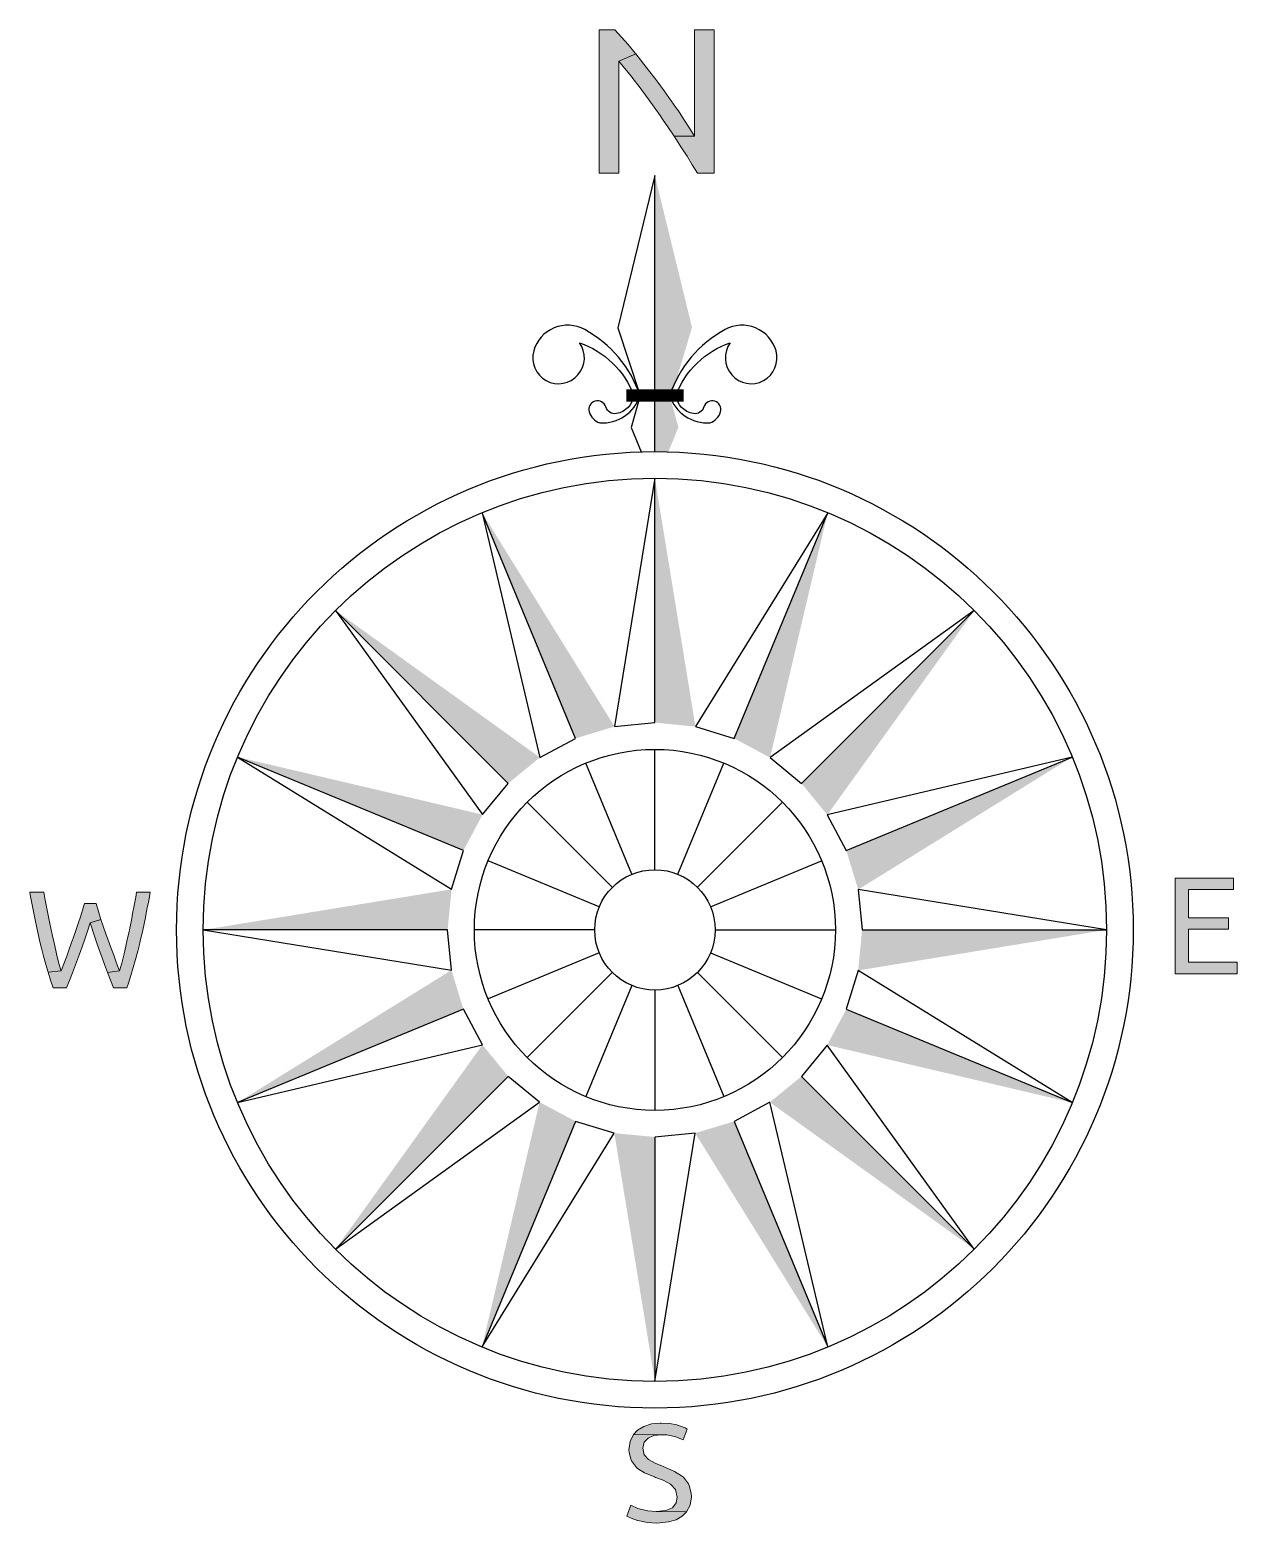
# Model space of a CAD drawing. Header units: millimetres. Extents: x -2.17 to -0.91, y -0.57 to 0.99.
import ezdxf

# ---------------------------------------------------------------- set-up
doc = ezdxf.new("R2010")
doc.units = ezdxf.units.MM
doc.layers.add('ceco.net 323', color=7, linetype='Continuous')

msp = doc.modelspace()

# ---------------------------------------------------------------- hatches: boundary and pattern name
at = {"layer": 'ceco.net 323'}
h = msp.add_hatch(color=256, dxfattribs=at)
h.paths.add_polyline_path([(-1.5518, 0.9621), (-1.5338, 0.9698), (-1.5345, 0.9707), (-1.5418, 0.9795), (-1.549, 0.9875), (-1.5557, 0.995), (-1.5723, 0.995), (-1.5723, 0.845), (-1.5518, 0.845)])
h.paths.add_polyline_path([(-1.514, 0.9443), (-1.5206, 0.953), (-1.5272, 0.9614), (-1.5338, 0.9698), (-1.5518, 0.9621), (-1.5458, 0.955), (-1.5386, 0.9461), (-1.5371, 0.944), (-1.5306, 0.9356), (-1.5239, 0.9267), (-1.5212, 0.9229), (-1.5149, 0.9142), (-1.5086, 0.9054), (-1.5059, 0.9015), (-1.4997, 0.8925), (-1.4938, 0.8838), (-1.4726, 0.8839), (-1.4771, 0.8912), (-1.483, 0.9003), (-1.4895, 0.9102), (-1.492, 0.9138), (-1.4982, 0.9225), (-1.5044, 0.9312), (-1.511, 0.9402)])
h.paths.add_polyline_path([(-1.4521, 0.995), (-1.4726, 0.995), (-1.4726, 0.8839), (-1.4938, 0.8838), (-1.492, 0.881), (-1.4861, 0.8718), (-1.4803, 0.863), (-1.4749, 0.8537), (-1.4695, 0.845), (-1.4521, 0.845)])
msp.add_hatch(color=256, dxfattribs=at).paths.add_polyline_path([(-0.9561, 0.0961), (-0.9091, 0.0961), (-0.9091, 0.1082), (-0.9701, 0.1082), (-0.9701, 0.0081), (-0.9054, 0.0081), (-0.9054, 0.0202), (-0.9561, 0.0202), (-0.9561, 0.0547), (-0.9143, 0.0547), (-0.9143, 0.0665), (-0.9561, 0.0665)])
h = msp.add_hatch(color=256, dxfattribs=at)
h.paths.add_polyline_path([(-2.1468, 0.0625), (-2.1485, 0.071), (-2.1495, 0.0765), (-2.1512, 0.0851), (-2.1527, 0.0936), (-2.1673, 0.0936), (-2.1669, 0.0908), (-2.1652, 0.0818), (-2.1635, 0.0731), (-2.1618, 0.0646), (-2.1601, 0.0561), (-2.1583, 0.0481), (-2.1564, 0.0401), (-2.1551, 0.0349), (-2.153, 0.0264), (-2.1506, 0.0179), (-2.1482, 0.0097), (-2.1346, 0.0111), (-2.135, 0.012), (-2.1373, 0.0202), (-2.1394, 0.0289), (-2.1402, 0.0323), (-2.142, 0.0405), (-2.144, 0.0493), (-2.145, 0.054)])
h.paths.add_polyline_path([(-2.1099, 0.0443), (-2.1071, 0.0526), (-2.1044, 0.0613), (-2.093, 0.065), (-2.0956, 0.0733), (-2.0981, 0.0817), (-2.1103, 0.0817), (-2.1116, 0.0772), (-2.1142, 0.0688), (-2.1168, 0.0605), (-2.1196, 0.0523), (-2.1224, 0.0443), (-2.1227, 0.0435), (-2.1258, 0.0348), (-2.1288, 0.0265), (-2.1318, 0.0186), (-2.1346, 0.0111), (-2.1482, 0.0097), (-2.1457, 0.0015), (-2.143, -0.0065), (-2.129, -0.0065), (-2.126, 0.0012), (-2.1228, 0.0092), (-2.1197, 0.0174), (-2.1166, 0.0257), (-2.1155, 0.0285), (-2.1127, 0.0362)])
h.paths.add_polyline_path([(-2.0859, 0.0443), (-2.0874, 0.0487), (-2.0902, 0.0568), (-2.093, 0.065), (-2.1044, 0.0613), (-2.1033, 0.0582), (-2.1006, 0.0495), (-2.0978, 0.0413), (-2.095, 0.0332), (-2.0922, 0.0257), (-2.0892, 0.0177), (-2.0862, 0.0095), (-2.0735, 0.0111), (-2.0738, 0.0118), (-2.0766, 0.0193), (-2.0796, 0.0274), (-2.0826, 0.0356)])
h.paths.add_polyline_path([(-2.0525, 0.0401), (-2.0519, 0.0425), (-2.0501, 0.0505), (-2.0483, 0.0587), (-2.0466, 0.0671), (-2.0449, 0.0756), (-2.0431, 0.0845), (-2.0415, 0.0936), (-2.0557, 0.0936), (-2.0567, 0.0881), (-2.0584, 0.0796), (-2.0599, 0.071), (-2.0609, 0.066), (-2.0626, 0.0574), (-2.0643, 0.0491), (-2.0651, 0.0455), (-2.0669, 0.037), (-2.0689, 0.0288), (-2.0692, 0.0276), (-2.0713, 0.0191), (-2.0735, 0.0111), (-2.0862, 0.0095), (-2.0831, 0.0015), (-2.0798, -0.0065), (-2.0658, -0.0065), (-2.0643, -0.0016), (-2.0617, 0.0064), (-2.0592, 0.0146), (-2.0568, 0.023), (-2.0546, 0.0316)])
h = msp.add_hatch(color=256, dxfattribs=at)
h.paths.add_polyline_path([(-1.4909, -0.4636), (-1.4985, -0.4622), (-1.5074, -0.4618), (-1.5084, -0.4618), (-1.5177, -0.4626), (-1.5257, -0.4652), (-1.5322, -0.4691), (-1.5364, -0.4736), (-1.5074, -0.4739), (-1.5015, -0.4741), (-1.4935, -0.4756), (-1.4921, -0.476), (-1.4846, -0.4793), (-1.4801, -0.468), (-1.4822, -0.4667)])
h.paths.add_polyline_path([(-1.5251, -0.4816), (-1.5211, -0.4774), (-1.515, -0.4747), (-1.5074, -0.4739), (-1.5364, -0.4736), (-1.5399, -0.4809), (-1.5411, -0.4896), (-1.541, -0.4924), (-1.5389, -0.5004), (-1.5385, -0.5012), (-1.5333, -0.508), (-1.5322, -0.5091), (-1.5249, -0.5136), (-1.5225, -0.5147), (-1.5145, -0.518), (-1.5133, -0.5184), (-1.5053, -0.5215), (-1.4978, -0.5255), (-1.4924, -0.5312), (-1.4906, -0.539), (-1.4917, -0.545), (-1.4956, -0.5501), (-1.5027, -0.5531), (-1.5125, -0.554), (-1.4808, -0.5546), (-1.4771, -0.5476), (-1.4759, -0.5389), (-1.4761, -0.5348), (-1.4781, -0.5268), (-1.4789, -0.5251), (-1.4841, -0.5182), (-1.4861, -0.5167), (-1.4935, -0.5121), (-1.4973, -0.5104), (-1.5055, -0.5069), (-1.5059, -0.5067), (-1.5138, -0.5035), (-1.5206, -0.4996), (-1.5251, -0.4948), (-1.5267, -0.488)])
h.paths.add_polyline_path([(-1.4854, -0.5591), (-1.4808, -0.5546), (-1.5125, -0.554), (-1.5213, -0.5535), (-1.5291, -0.5518), (-1.5319, -0.5508), (-1.5392, -0.5476), (-1.5434, -0.5591), (-1.5389, -0.5612), (-1.5323, -0.5634), (-1.5319, -0.5636), (-1.5233, -0.5653), (-1.5213, -0.5657), (-1.5125, -0.5662), (-1.509, -0.5661), (-1.4997, -0.565), (-1.4919, -0.5627)])

# ---------------------------------------------------------------- linework, layer by layer
at = {"layer": 'ceco.net 323', "color": 0}
for p, q in [((-1.514, 0.554), (-1.514, 0.8426)), ((-1.5295, 0.6128), (-1.5295, 0.6128)), ((-1.4986, 0.6128), (-1.4986, 0.6128)), ((-1.514, 0.2707), (-1.514, 0.5261)), ((-1.5969, 0.2542), (-1.6947, 0.4902)), ((-1.4311, 0.2542), (-1.3334, 0.4902)), ((-1.6672, 0.2072), (-1.8478, 0.3878)), ((-1.3608, 0.2072), (-1.1802, 0.3878)), ((-1.7142, 0.1369), (-1.9502, 0.2347)), ((-1.514, 0.1169), (-1.514, 0.2428)), ((-1.3139, 0.1369), (-1.0779, 0.2347)), ((-1.5381, 0.1122), (-1.5863, 0.2284)), ((-1.49, 0.1122), (-1.4418, 0.2284)), ((-1.5585, 0.0985), (-1.6475, 0.1875)), ((-1.4695, 0.0985), (-1.3806, 0.1875)), ((-1.5722, 0.0781), (-1.6884, 0.1263)), ((-1.4559, 0.0781), (-1.3397, 0.1263)), ((-1.7307, 0.054), (-1.9861, 0.054)), ((-1.5769, 0.054), (-1.7028, 0.054)), ((-1.4511, 0.054), (-1.3253, 0.054)), ((-1.2974, 0.054), (-1.042, 0.054)), ((-1.5722, 0.03), (-1.6884, -0.0182)), ((-1.4559, 0.03), (-1.3397, -0.0182)), ((-1.5585, 0.0095), (-1.6475, -0.0794)), ((-1.4695, 0.0095), (-1.3806, -0.0794)), ((-1.5381, -0.0041), (-1.5863, -0.1203)), ((-1.514, -0.0089), (-1.514, -0.1347)), ((-1.49, -0.0041), (-1.4418, -0.1203)), ((-1.7142, -0.0289), (-1.9502, -0.1266)), ((-1.3139, -0.0289), (-1.0779, -0.1266)), ((-1.6672, -0.0992), (-1.8478, -0.2798)), ((-1.3608, -0.0992), (-1.1802, -0.2798)), ((-1.5969, -0.1462), (-1.6947, -0.3821)), ((-1.4311, -0.1462), (-1.3334, -0.3821)), ((-1.514, -0.1626), (-1.514, -0.418))]:
    msp.add_line(p, q, dxfattribs=at)
at = {"layer": 'ceco.net 323', "color": 7, "lineweight": 0}
for points in [[(-1.5557, 0.995), (-1.5723, 0.995), (-1.5723, 0.845), (-1.5518, 0.845), (-1.5518, 0.9621), (-1.5338, 0.9698), (-1.5345, 0.9707), (-1.5418, 0.9795), (-1.549, 0.9875)], [(-1.4521, 0.995), (-1.4726, 0.995), (-1.4726, 0.8839), (-1.4938, 0.8838), (-1.492, 0.881), (-1.4861, 0.8718), (-1.4803, 0.863), (-1.4749, 0.8537), (-1.4695, 0.845), (-1.4521, 0.845)], [(-0.9091, 0.1082), (-0.9701, 0.1082), (-0.9701, 0.0081), (-0.9054, 0.0081), (-0.9054, 0.0202), (-0.9561, 0.0202), (-0.9561, 0.0547), (-0.9143, 0.0547), (-0.9143, 0.0665), (-0.9561, 0.0665), (-0.9561, 0.0961), (-0.9091, 0.0961)], [(-2.1527, 0.0936), (-2.1673, 0.0936), (-2.1669, 0.0908), (-2.1652, 0.0818), (-2.1635, 0.0731), (-2.1618, 0.0646), (-2.1601, 0.0561), (-2.1583, 0.0481), (-2.1564, 0.0401), (-2.1551, 0.0349), (-2.153, 0.0264), (-2.1506, 0.0179), (-2.1482, 0.0097), (-2.1346, 0.0111), (-2.135, 0.012), (-2.1373, 0.0202), (-2.1394, 0.0289), (-2.1402, 0.0323), (-2.142, 0.0405), (-2.144, 0.0493), (-2.145, 0.054), (-2.1468, 0.0625), (-2.1485, 0.071), (-2.1495, 0.0765), (-2.1512, 0.0851)], [(-2.0415, 0.0936), (-2.0557, 0.0936), (-2.0567, 0.0881), (-2.0584, 0.0796), (-2.0599, 0.071), (-2.0609, 0.066), (-2.0626, 0.0574), (-2.0643, 0.0491), (-2.0651, 0.0455), (-2.0669, 0.037), (-2.0689, 0.0288), (-2.0692, 0.0276), (-2.0713, 0.0191), (-2.0735, 0.0111), (-2.0862, 0.0095), (-2.0831, 0.0015), (-2.0798, -0.0065), (-2.0658, -0.0065), (-2.0643, -0.0016), (-2.0617, 0.0064), (-2.0592, 0.0146), (-2.0568, 0.023), (-2.0546, 0.0316), (-2.0525, 0.0401), (-2.0519, 0.0425), (-2.0501, 0.0505), (-2.0483, 0.0587), (-2.0466, 0.0671), (-2.0449, 0.0756), (-2.0431, 0.0845)], [(-1.5074, -0.4618), (-1.5084, -0.4618), (-1.5177, -0.4626), (-1.5257, -0.4652), (-1.5322, -0.4691), (-1.5364, -0.4736), (-1.5074, -0.4739), (-1.5015, -0.4741), (-1.4935, -0.4756), (-1.4921, -0.476), (-1.4846, -0.4793), (-1.4801, -0.468), (-1.4822, -0.4667), (-1.4909, -0.4636), (-1.4985, -0.4622)]]:
    msp.add_lwpolyline(points, close=True, dxfattribs=at)
for points in [[(-1.4726, 0.8839), (-1.4771, 0.8912), (-1.483, 0.9003), (-1.4895, 0.9102), (-1.492, 0.9138), (-1.5044, 0.9312), (-1.511, 0.9402), (-1.514, 0.9443), (-1.5206, 0.953), (-1.5338, 0.9698)], [(-1.5518, 0.9621), (-1.5458, 0.955), (-1.5386, 0.9461), (-1.5371, 0.944), (-1.5306, 0.9356), (-1.5239, 0.9267), (-1.5212, 0.9229), (-1.5149, 0.9142), (-1.5086, 0.9054), (-1.5059, 0.9015), (-1.4997, 0.8925), (-1.4938, 0.8838)], [(-2.1482, 0.0097), (-2.1457, 0.0015), (-2.143, -0.0065), (-2.129, -0.0065), (-2.126, 0.0012), (-2.1228, 0.0092), (-2.1197, 0.0174), (-2.1166, 0.0257), (-2.1155, 0.0285), (-2.1127, 0.0362), (-2.1099, 0.0443), (-2.1071, 0.0526), (-2.1044, 0.0613), (-2.093, 0.065), (-2.0956, 0.0733), (-2.0981, 0.0817), (-2.1103, 0.0817), (-2.1116, 0.0772), (-2.1142, 0.0688), (-2.1168, 0.0605), (-2.1196, 0.0523), (-2.1224, 0.0443), (-2.1227, 0.0435), (-2.1258, 0.0348), (-2.1288, 0.0265), (-2.1318, 0.0186), (-2.1346, 0.0111)], [(-2.0735, 0.0111), (-2.0738, 0.0118), (-2.0766, 0.0193), (-2.0796, 0.0274), (-2.0826, 0.0356), (-2.0859, 0.0443), (-2.0874, 0.0487), (-2.093, 0.065)], [(-2.1044, 0.0613), (-2.1033, 0.0582), (-2.1006, 0.0495), (-2.0978, 0.0413), (-2.095, 0.0332), (-2.0922, 0.0257), (-2.0892, 0.0177), (-2.0862, 0.0095)], [(-1.5364, -0.4736), (-1.5399, -0.4809), (-1.5411, -0.4896), (-1.541, -0.4924), (-1.5389, -0.5004), (-1.5385, -0.5012), (-1.5333, -0.508), (-1.5322, -0.5091), (-1.5249, -0.5136), (-1.5225, -0.5147), (-1.5145, -0.518), (-1.5133, -0.5184), (-1.5053, -0.5215), (-1.4978, -0.5255), (-1.4924, -0.5312), (-1.4906, -0.539), (-1.4917, -0.545), (-1.4956, -0.5501), (-1.5027, -0.5531), (-1.5125, -0.554), (-1.4808, -0.5546), (-1.4771, -0.5476), (-1.4759, -0.5389), (-1.4761, -0.5348), (-1.4781, -0.5268), (-1.4789, -0.5251), (-1.4841, -0.5182), (-1.4861, -0.5167), (-1.4935, -0.5121), (-1.4973, -0.5104), (-1.5055, -0.5069), (-1.5059, -0.5067), (-1.5138, -0.5035), (-1.5206, -0.4996), (-1.5251, -0.4948), (-1.5267, -0.488), (-1.5251, -0.4816), (-1.5211, -0.4774), (-1.515, -0.4747), (-1.5074, -0.4739)], [(-1.5125, -0.554), (-1.5213, -0.5535), (-1.5291, -0.5518), (-1.5319, -0.5508), (-1.5392, -0.5476), (-1.5434, -0.5591), (-1.5389, -0.5612), (-1.5323, -0.5634), (-1.5319, -0.5636), (-1.5233, -0.5653), (-1.5213, -0.5657), (-1.5125, -0.5662), (-1.509, -0.5661), (-1.4997, -0.565), (-1.4919, -0.5627), (-1.4854, -0.5591), (-1.4808, -0.5546)]]:
    msp.add_lwpolyline(points, dxfattribs=at)
at = {"layer": 'ceco.net 323', "color": 0}
for points in [[(-1.514, 0.8426), (-1.5529, 0.6836), (-1.5295, 0.6128), (-1.5387, 0.5793), (-1.5285, 0.5538)], [(-1.514, 0.5261), (-1.5562, 0.2666), (-1.514, 0.2707)], [(-1.6947, 0.4902), (-1.6343, 0.2343), (-1.5969, 0.2542)], [(-1.3334, 0.4902), (-1.4716, 0.2665), (-1.4311, 0.2542)], [(-1.8478, 0.3878), (-1.6941, 0.1745), (-1.6672, 0.2072)], [(-1.1802, 0.3878), (-1.3936, 0.2341), (-1.3608, 0.2072)], [(-1.9502, 0.2347), (-1.7265, 0.0964), (-1.7142, 0.1369)], [(-1.0779, 0.2347), (-1.3338, 0.1743), (-1.3139, 0.1369)], [(-1.042, 0.054), (-1.3015, 0.0962), (-1.2974, 0.054)], [(-1.9861, 0.054), (-1.7266, 0.0119), (-1.7307, 0.054)], [(-1.0779, -0.1266), (-1.3015, 0.0116), (-1.3139, -0.0289)], [(-1.9502, -0.1266), (-1.6943, -0.0662), (-1.7142, -0.0289)], [(-1.1802, -0.2798), (-1.3339, -0.0664), (-1.3608, -0.0992)], [(-1.8478, -0.2798), (-1.6345, -0.1261), (-1.6672, -0.0992)], [(-1.3334, -0.3821), (-1.3938, -0.1262), (-1.4311, -0.1462)], [(-1.6947, -0.3821), (-1.5564, -0.1585), (-1.5969, -0.1462)], [(-1.514, -0.418), (-1.4719, -0.1585), (-1.514, -0.1626)]]:
    msp.add_lwpolyline(points, dxfattribs=at)
for points in [[(-1.5874, 0.6816, 0.482612), (-1.6407, 0.6593, 1.597206), (-1.5929, 0.6679, -0.222161), (-1.536, 0.6128, -0.33278), (-1.5543, 0.5938, -0.374662), (-1.5653, 0.6007, 0.992665), (-1.5828, 0.5955, 0.241699), (-1.5717, 0.5842, 0.348105), (-1.5295, 0.6128, 0.187264)], [(-1.4986, 0.6128, 0.348105), (-1.4563, 0.5842, 0.241699), (-1.4453, 0.5955, 0.992665), (-1.4627, 0.6007, -0.374662), (-1.4737, 0.5938, -0.33278), (-1.4921, 0.6128, -0.222161), (-1.4352, 0.6679, 1.597206), (-1.3874, 0.6593, 0.482612), (-1.4407, 0.6816, 0.187264)]]:
    msp.add_lwpolyline(points, format="xyb", close=True, dxfattribs=at)
at = {"layer": 'ceco.net 323', "color": 0, "const_width": 0.0129}
msp.add_lwpolyline([(-1.544, 0.6128), (-1.484, 0.6128)], dxfattribs=at)
at = {"layer": 'ceco.net 323', "color": 0}
for radius in [0.5, 0.4721, 0.1887, 0.0629]:
    msp.add_circle((-1.514, 0.054), radius, dxfattribs=at)
for points in [[(-1.514, 0.8426), (-1.514, 0.554), (-1.4752, 0.6839)], [(-1.4976, 0.6091), (-1.514, 0.554), (-1.4895, 0.5796), (-1.4997, 0.5541)], [(-1.514, 0.5261), (-1.4716, 0.2665), (-1.514, 0.2707)], [(-1.6947, 0.4902), (-1.5562, 0.2666), (-1.5969, 0.2542)], [(-1.3334, 0.4902), (-1.3936, 0.2341), (-1.4311, 0.2542)], [(-1.8478, 0.3878), (-1.6343, 0.2343), (-1.6672, 0.2072)], [(-1.1802, 0.3878), (-1.3338, 0.1743), (-1.3608, 0.2072)], [(-1.9502, 0.2347), (-1.6941, 0.1745), (-1.7142, 0.1369)], [(-1.0779, 0.2347), (-1.3015, 0.0962), (-1.3139, 0.1369)], [(-1.9861, 0.054), (-1.7265, 0.0964), (-1.7307, 0.054)], [(-1.042, 0.054), (-1.3015, 0.0116), (-1.2974, 0.054)], [(-1.9502, -0.1266), (-1.7266, 0.0119), (-1.7142, -0.0289)], [(-1.0779, -0.1266), (-1.3339, -0.0664), (-1.3139, -0.0289)], [(-1.8478, -0.2798), (-1.6943, -0.0662), (-1.6672, -0.0992)], [(-1.1802, -0.2798), (-1.3938, -0.1262), (-1.3608, -0.0992)], [(-1.6947, -0.3821), (-1.6345, -0.1261), (-1.5969, -0.1462)], [(-1.3334, -0.3821), (-1.4719, -0.1585), (-1.4311, -0.1462)], [(-1.514, -0.418), (-1.5564, -0.1585), (-1.514, -0.1626)]]:
    msp.add_solid(points, dxfattribs=at)

doc.saveas('drawing.dxf')
